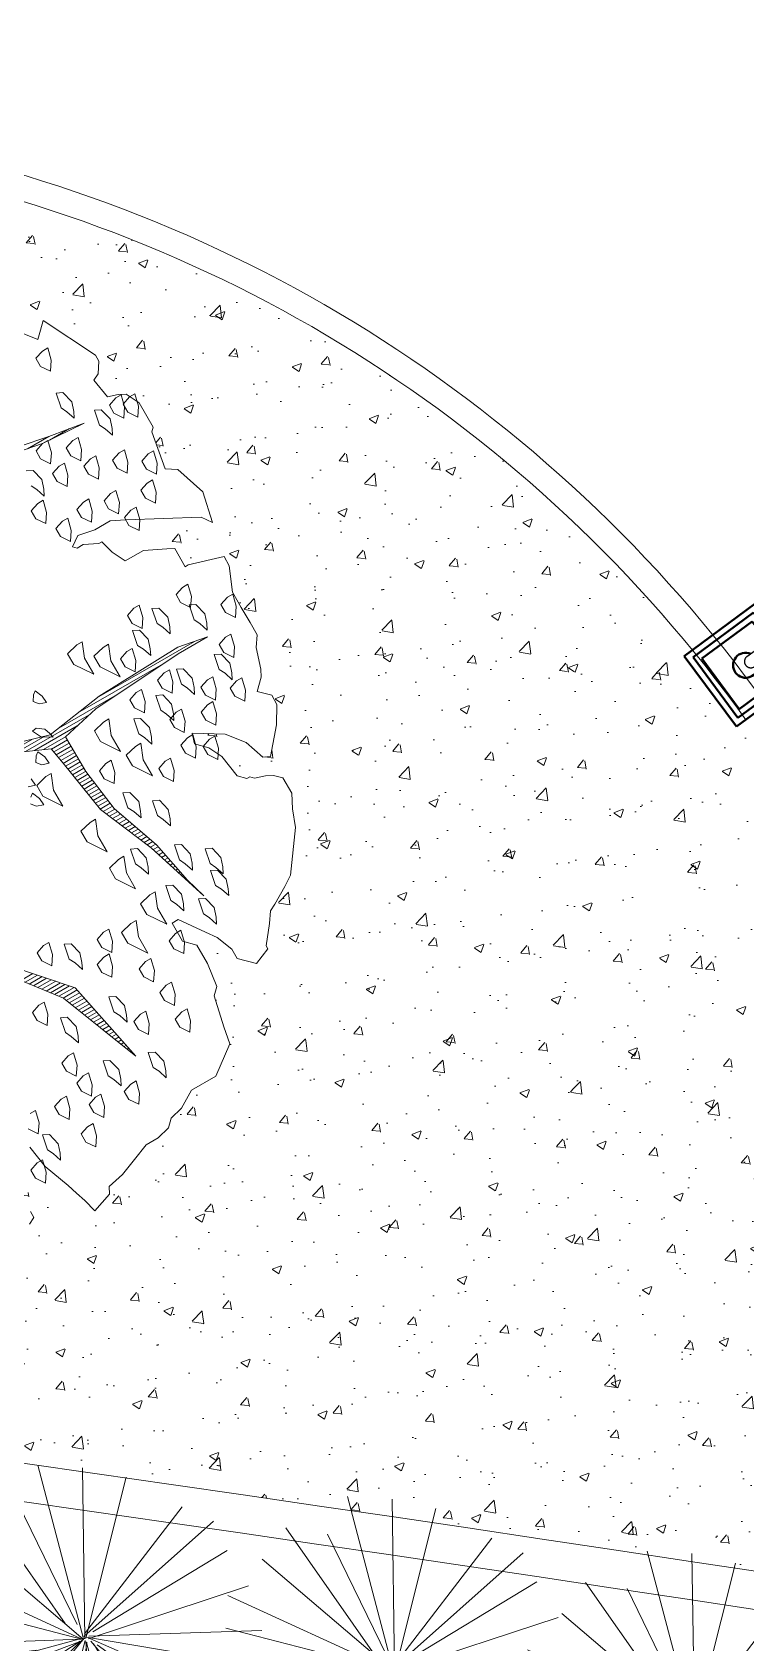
# Model space of a CAD drawing. Header units: metres. Extents: x 12093 to 20303, y 514 to 1412.
# Drawn here: x 19685.96 to 19688.78, y 706.45 to 712.81 of the extents above; entities that cross this region are included whole.
import ezdxf

# ---------------------------------------------------------------- set-up
doc = ezdxf.new("R2010")
doc.units = ezdxf.units.M
doc.linetypes.add('DASHED2', pattern=[9.525, 6.35, -3.175])
doc.layers.get('0').update_dxf_attribs({"lineweight": 13})
for name, color, linetype, lineweight in [('AMBI-GRASS', 104, 'Continuous', 20), ('ARBOLES', 52, 'Continuous', 13), ('grass', 64, 'Continuous', 13), ('JARDINERA', 132, 'Continuous', 40), ('Layer2', 43, 'Continuous', 20), ('MANZANAS-ORIGINALES', 147, 'Continuous', 9), ('SARDINEL', 52, 'Continuous', 20), ('TEX', 81, 'Continuous', 13)]:
    doc.layers.add(name, color=color, linetype=linetype, lineweight=lineweight)
doc.layers.add('Proyecciones', color=52, linetype='DASHED2')
pattern_1 = [(50, (19136.99335, 73.14804), (0.36436934, -0.03187817), [0.0381, -0.4191]), (355, (19136.99335, 73.14804), (-0.07048565, 0.38211329), [0.03048, -0.33528]), (100.451, (19137.0237, 73.1454), (0.293885, 0.35023338), [0.03238, -0.35618]), (46.1842, (19136.99335, 73.24964), (0.54215808, -0.08408466), [0.05715, -0.62865]), (96.6356, (19137.03853, 73.24264), (0.47480847, 0.4948511), [0.04857, -0.53427]), (351.184, (19136.99335, 73.24964), (0.4748092, 0.49485024), [0.04572, -0.50292]), (21, (19137.04415, 73.22424), (0.30322976, -0.20453104), [0.0381, -0.4191]), (326, (19137.04415, 73.22424), (0.12360406, 0.36837593), [0.03048, -0.33528]), (71.4514, (19137.06942, 73.2072), (0.42683298, 0.16384572), [0.03238, -0.35618]), (37.5, (19136.99335, 73.14804), (0.006177207, 0.169110078), [0, -0.331216, 0, -0.34036, 0, -0.33655]), (7.5, (19136.99335, 73.14804), (0.133639325, 0.20036115), [0, -0.194056, 0, -0.323596, 0, -0.12827]), (327.5, (19136.88007, 73.14804), (0.27118119, -0.011457488), [0, -0.127, 0, -0.39624, 0, -0.52578]), (317.5, (19136.82927, 73.14804), (0.29625836, 0.05085298), [0, -0.1651, 0, -0.263144, 0, -0.37338])]

# ---------------------------------------------------------------- blocks, each defined once
blk = doc.blocks.new('ghgfghgh')
at = {"layer": 'ARBOLES', "lineweight": 20}
for p, q in [((20002.4707, 664.8002), (20002.3672, 664.7493)), ((20002.3833, 664.7674), (20002.4707, 664.8002)), ((20002.3848, 664.7579), (20002.4344, 664.7866)), ((20002.3672, 664.7493), (20002.2559, 664.7116)), ((20002.3091, 664.7424), (20002.3833, 664.7674)), ((20002.3299, 664.7367), (20002.3831, 664.7674)), ((20002.5027, 664.1171), (20002.7456, 664.2574)), ((20002.7037, 664.2432), (20002.7778, 664.2683)), ((20002.7778, 664.2683), (20002.7047, 664.2261)), ((20002.7047, 664.2261), (20002.4996, 664.0899)), ((20002.5081, 664.1214), (20002.7037, 664.2432)), ((20002.4551, 664.0792), (20002.6732, 664.2051)), ((20002.3866, 664.0247), (20002.5081, 664.1214)), ((20002.4075, 664.0413), (20002.5526, 664.1251)), ((20002.3251, 663.9833), (20002.4832, 664.0746)), ((20002.4996, 664.0899), (20002.4247, 664.0201)), ((20002.1764, 663.9742), (20002.3866, 664.0247)), ((20002.2803, 663.9783), (20002.3421, 664.014)), ((20002.3027, 663.9808), (20002.373, 664.0214)), ((20002.3474, 663.9858), (20002.4538, 664.0472)), ((20002.3698, 663.9883), (20002.4247, 664.02)), ((20002.3896, 663.9893), (20002.4293, 664.0122)), ((20002.4247, 664.0201), (20002.4746, 663.9336)), ((20002.3886, 663.9904), (20002.2554, 663.9755)), ((20002.4183, 663.9543), (20002.3886, 663.9904)), ((20002.3954, 663.9822), (20002.4338, 664.0044)), ((20002.4012, 663.9751), (20002.4383, 663.9965)), ((20002.407, 663.9681), (20002.4428, 663.9887)), ((20002.4128, 663.961), (20002.4473, 663.9809)), ((20002.4187, 663.9539), (20002.4518, 663.9731)), ((20002.5112, 663.8395), (20002.4183, 663.9543)), ((20002.4244, 663.9468), (20002.4563, 663.9653)), ((20002.4302, 663.9397), (20002.4609, 663.9575)), ((20002.4359, 663.9326), (20002.4654, 663.9496)), ((20002.4416, 663.9255), (20002.4699, 663.9418)), ((20002.4474, 663.9184), (20002.4744, 663.934)), ((20002.4746, 663.9336), (20002.5455, 663.8416)), ((20002.4531, 663.9113), (20002.4799, 663.9267)), ((20002.4589, 663.9042), (20002.4855, 663.9195)), ((20002.4646, 663.8971), (20002.491, 663.9123)), ((20002.4704, 663.89), (20002.4966, 663.9051)), ((20002.4761, 663.8829), (20002.5021, 663.8979)), ((20002.4819, 663.8758), (20002.5077, 663.8907)), ((20002.4876, 663.8687), (20002.5132, 663.8834)), ((20002.4934, 663.8616), (20002.5188, 663.8762)), ((20002.4991, 663.8545), (20002.5244, 663.869)), ((20002.5049, 663.8473), (20002.5299, 663.8618)), ((20002.5106, 663.8402), (20002.5355, 663.8546)), ((20002.6373, 663.7439), (20002.5112, 663.8395)), ((20002.5182, 663.8342), (20002.541, 663.8474)), ((20002.526, 663.8283), (20002.5469, 663.8403)), ((20002.5338, 663.8224), (20002.5542, 663.8341)), ((20002.5416, 663.8164), (20002.5615, 663.8279)), ((20002.5455, 663.8416), (20002.6506, 663.7516)), ((20002.5495, 663.8105), (20002.5687, 663.8217)), ((20002.5573, 663.8046), (20002.576, 663.8154)), ((20002.5651, 663.7987), (20002.5833, 663.8092)), ((20002.5729, 663.7928), (20002.5906, 663.803)), ((20002.5807, 663.7869), (20002.5978, 663.7968)), ((20002.5885, 663.7809), (20002.6051, 663.7905)), ((20002.5963, 663.775), (20002.6124, 663.7843)), ((20002.6041, 663.7691), (20002.6197, 663.7781)), ((20002.6119, 663.7632), (20002.6269, 663.7719)), ((20002.6197, 663.7573), (20002.6342, 663.7656)), ((20002.6275, 663.7513), (20002.6415, 663.7594)), ((20002.6353, 663.7454), (20002.6488, 663.7532)), ((20002.7683, 663.6245), (20002.6373, 663.7439)), ((20002.6425, 663.7392), (20002.6551, 663.7465)), ((20002.6495, 663.7328), (20002.6612, 663.7395)), ((20002.6506, 663.7516), (20002.7282, 663.6634)), ((20002.6565, 663.7264), (20002.6673, 663.7326)), ((20002.6635, 663.72), (20002.6734, 663.7257)), ((20002.6705, 663.7136), (20002.6795, 663.7188)), ((20002.6775, 663.7073), (20002.6855, 663.7119)), ((20002.6845, 663.7009), (20002.6916, 663.705)), ((20002.6915, 663.6945), (20002.6977, 663.698)), ((20002.6985, 663.6881), (20002.7038, 663.6911)), ((20002.7055, 663.6817), (20002.7098, 663.6842)), ((20002.7126, 663.6753), (20002.7159, 663.6773)), ((20002.7266, 663.6626), (20002.7281, 663.6635)), ((20002.7282, 663.6634), (20002.7683, 663.6245)), ((20002.7336, 663.6562), (20002.7348, 663.6569)), ((20002.2834, 663.4509), (20002.4484, 663.3955)), ((20002.419, 663.3696), (20002.2673, 663.4328)), ((20002.3134, 663.4136), (20002.3432, 663.4308)), ((20002.3239, 663.4092), (20002.3546, 663.427)), ((20002.3343, 663.4049), (20002.366, 663.4232)), ((20002.3448, 663.4005), (20002.3775, 663.4193)), ((20002.3553, 663.3961), (20002.3889, 663.4155)), ((20002.3658, 663.3918), (20002.4003, 663.4117)), ((20002.3763, 663.3874), (20002.4117, 663.4078)), ((20002.3868, 663.383), (20002.4231, 663.404)), ((20002.3973, 663.3787), (20002.4345, 663.4001)), ((20002.4078, 663.3743), (20002.4459, 663.3963)), ((20002.4183, 663.3699), (20002.4532, 663.3901)), ((20002.5997, 663.2257), (20002.419, 663.3696)), ((20002.4261, 663.364), (20002.4594, 663.3832)), ((20002.4337, 663.358), (20002.4655, 663.3763)), ((20002.4413, 663.3519), (20002.4716, 663.3694)), ((20002.4484, 663.3955), (20002.5997, 663.2257)), ((20002.4488, 663.3459), (20002.4777, 663.3626)), ((20002.4564, 663.3398), (20002.4839, 663.3557)), ((20002.464, 663.3338), (20002.49, 663.3488)), ((20002.4716, 663.3277), (20002.4961, 663.3419)), ((20002.4792, 663.3217), (20002.5023, 663.335)), ((20002.4868, 663.3156), (20002.5084, 663.3281)), ((20002.4944, 663.3096), (20002.5145, 663.3212)), ((20002.5019, 663.3036), (20002.5207, 663.3144)), ((20002.5095, 663.2975), (20002.5268, 663.3075)), ((20002.5171, 663.2915), (20002.5329, 663.3006)), ((20002.5247, 663.2854), (20002.5391, 663.2937)), ((20002.5323, 663.2794), (20002.5452, 663.2868)), ((20002.5399, 663.2733), (20002.5513, 663.2799)), ((20002.5475, 663.2673), (20002.5575, 663.2731)), ((20002.555, 663.2612), (20002.5636, 663.2662)), ((20002.5626, 663.2552), (20002.5697, 663.2593)), ((20002.5702, 663.2491), (20002.5759, 663.2524)), ((20002.5778, 663.2431), (20002.582, 663.2455)), ((20002.5854, 663.2371), (20002.5881, 663.2386)), ((20002.593, 663.231), (20002.5943, 663.2317))]:
    blk.add_line(p, q, dxfattribs=at)
at = {"layer": 'grass'}
for p, q in [((20002.3621, 665.032), (20002.3685, 665.0559)), ((20002.3685, 665.0559), (20002.4989, 664.9698)), ((20002.2635, 665.0456), (20002.3557, 665.0081)), ((20002.3557, 665.0081), (20002.3621, 665.032)), ((20002.3671, 664.9797), (20002.351, 664.9616)), ((20002.3804, 664.9874), (20002.3671, 664.9797)), ((20002.3891, 664.957), (20002.3804, 664.9874)), ((20002.351, 664.9616), (20002.3625, 664.9416)), ((20002.3625, 664.9416), (20002.3873, 664.9294)), ((20002.3873, 664.9294), (20002.3891, 664.957)), ((20002.4989, 664.9698), (20002.5076, 664.9546)), ((20002.5076, 664.9546), (20002.5056, 664.9232)), ((20002.5056, 664.9232), (20002.4949, 664.9069)), ((20002.4949, 664.9069), (20002.5286, 664.8659)), ((20002.4009, 664.8751), (20002.418, 664.8762)), ((20002.4134, 664.8381), (20002.4009, 664.8751)), ((20002.418, 664.8762), (20002.44, 664.8534)), ((20002.44, 664.8534), (20002.4449, 664.8296)), ((20002.5286, 664.8659), (20002.5557, 664.8714)), ((20002.5495, 664.8634), (20002.5334, 664.8453)), ((20002.5628, 664.8711), (20002.5495, 664.8634)), ((20002.5557, 664.8714), (20002.5752, 664.8726)), ((20002.5715, 664.8407), (20002.5628, 664.8711)), ((20002.5838, 664.8655), (20002.5677, 664.8473)), ((20002.5752, 664.8726), (20002.6078, 664.8511)), ((20002.5971, 664.8732), (20002.5838, 664.8655)), ((20002.6058, 664.8427), (20002.5971, 664.8732)), ((20002.4278, 664.8286), (20002.4134, 664.8381)), ((20002.4459, 664.8125), (20002.4278, 664.8286)), ((20002.4449, 664.8296), (20002.4459, 664.8125)), ((20002.4963, 664.8327), (20002.5134, 664.8337)), ((20002.5089, 664.7956), (20002.4963, 664.8327)), ((20002.5134, 664.8337), (20002.5354, 664.811)), ((20002.5334, 664.8453), (20002.5449, 664.8253)), ((20002.5449, 664.8253), (20002.5697, 664.813)), ((20002.5677, 664.8473), (20002.5792, 664.8274)), ((20002.5697, 664.813), (20002.5715, 664.8407)), ((20002.5792, 664.8274), (20002.604, 664.8151)), ((20002.604, 664.8151), (20002.6058, 664.8427)), ((20002.6078, 664.8511), (20002.6427, 664.7905)), ((20002.5232, 664.7862), (20002.5089, 664.7956)), ((20002.5413, 664.7701), (20002.5232, 664.7862)), ((20002.5354, 664.811), (20002.5403, 664.7872)), ((20002.5403, 664.7872), (20002.5413, 664.7701)), ((20002.6427, 664.7905), (20002.6395, 664.7786)), ((20002.6395, 664.7786), (20002.6724, 664.6867)), ((20002.3672, 664.7493), (20002.3511, 664.7311)), ((20002.3511, 664.7311), (20002.3626, 664.7112)), ((20002.3805, 664.757), (20002.3672, 664.7493)), ((20002.3892, 664.7265), (20002.3805, 664.757)), ((20002.4424, 664.7572), (20002.4263, 664.7391)), ((20002.4263, 664.7391), (20002.4378, 664.7191)), ((20002.4557, 664.7649), (20002.4424, 664.7572)), ((20002.4644, 664.7345), (20002.4557, 664.7649)), ((20002.4626, 664.7069), (20002.4644, 664.7345)), ((20002.571, 664.734), (20002.5577, 664.7263)), ((20002.5797, 664.7036), (20002.571, 664.734)), ((20002.6434, 664.7315), (20002.6301, 664.7238)), ((20002.6521, 664.701), (20002.6434, 664.7315)), ((20002.3626, 664.7112), (20002.3874, 664.6989)), ((20002.3874, 664.6989), (20002.3892, 664.7265)), ((20002.4084, 664.6933), (20002.3923, 664.6751)), ((20002.4217, 664.701), (20002.4084, 664.6933)), ((20002.4304, 664.6705), (20002.4217, 664.701)), ((20002.4378, 664.7191), (20002.4626, 664.7069)), ((20002.4864, 664.7117), (20002.4703, 664.6936)), ((20002.4703, 664.6936), (20002.4818, 664.6736)), ((20002.4997, 664.7194), (20002.4864, 664.7117)), ((20002.5084, 664.689), (20002.4997, 664.7194)), ((20002.5577, 664.7263), (20002.5416, 664.7082)), ((20002.5416, 664.7082), (20002.5531, 664.6882)), ((20002.578, 664.6759), (20002.5797, 664.7036)), ((20002.6301, 664.7238), (20002.614, 664.7056)), ((20002.614, 664.7056), (20002.6255, 664.6857)), ((20002.6503, 664.6734), (20002.6521, 664.701)), ((20002.3265, 664.6815), (20002.3437, 664.6825)), ((20002.3437, 664.6825), (20002.3657, 664.6598)), ((20002.3657, 664.6598), (20002.3705, 664.636)), ((20002.3923, 664.6751), (20002.4038, 664.6552)), ((20002.4038, 664.6552), (20002.4286, 664.6429)), ((20002.4286, 664.6429), (20002.4304, 664.6705)), ((20002.4818, 664.6736), (20002.5066, 664.6613)), ((20002.5066, 664.6613), (20002.5084, 664.689)), ((20002.5531, 664.6882), (20002.578, 664.6759)), ((20002.6276, 664.6514), (20002.6115, 664.6332)), ((20002.6255, 664.6857), (20002.6503, 664.6734)), ((20002.6409, 664.6591), (20002.6276, 664.6514)), ((20002.6496, 664.6286), (20002.6409, 664.6591)), ((20002.6724, 664.6867), (20002.7039, 664.6846)), ((20002.7039, 664.6846), (20002.7659, 664.6296)), ((20002.7039, 664.6846), (20002.7039, 664.6846)), ((20002.3534, 664.6349), (20002.3391, 664.6444)), ((20002.3716, 664.6188), (20002.3534, 664.6349)), ((20002.3705, 664.636), (20002.3716, 664.6188)), ((20002.4821, 664.6117), (20002.4688, 664.604)), ((20002.4908, 664.5813), (20002.4821, 664.6117)), ((20002.5363, 664.6253), (20002.5202, 664.6071)), ((20002.5496, 664.633), (20002.5363, 664.6253)), ((20002.5583, 664.6025), (20002.5496, 664.633)), ((20002.6115, 664.6332), (20002.623, 664.6133)), ((20002.623, 664.6133), (20002.6478, 664.601)), ((20002.6478, 664.601), (20002.6496, 664.6286)), ((20002.7659, 664.6296), (20002.7901, 664.5528)), ((20002.3555, 664.6007), (20002.3393, 664.5825)), ((20002.3393, 664.5825), (20002.3509, 664.5626)), ((20002.3687, 664.6083), (20002.3555, 664.6007)), ((20002.3775, 664.5779), (20002.3687, 664.6083)), ((20002.3757, 664.5503), (20002.3775, 664.5779)), ((20002.4688, 664.604), (20002.4527, 664.5859)), ((20002.4527, 664.5859), (20002.4642, 664.5659)), ((20002.489, 664.5536), (20002.4908, 664.5813)), ((20002.5202, 664.6071), (20002.5317, 664.5872)), ((20002.5317, 664.5872), (20002.5565, 664.5749)), ((20002.5565, 664.5749), (20002.5583, 664.6025)), ((20002.5869, 664.5836), (20002.5708, 664.5654)), ((20002.6002, 664.5913), (20002.5869, 664.5836)), ((20002.6089, 664.5608), (20002.6002, 664.5913)), ((20002.3509, 664.5626), (20002.3757, 664.5503)), ((20002.4166, 664.5562), (20002.4005, 664.538)), ((20002.4005, 664.538), (20002.412, 664.5181)), ((20002.4299, 664.5639), (20002.4166, 664.5562)), ((20002.4386, 664.5334), (20002.4299, 664.5639)), ((20002.4368, 664.5058), (20002.4386, 664.5334)), ((20002.4976, 664.5353), (20002.4554, 664.521)), ((20002.4642, 664.5659), (20002.489, 664.5536)), ((20002.5354, 664.5571), (20002.4976, 664.5353)), ((20002.5744, 664.5595), (20002.5354, 664.5571)), ((20002.5708, 664.5654), (20002.5823, 664.5455)), ((20002.7618, 664.5668), (20002.5744, 664.5595)), ((20002.5744, 664.5595), (20002.5744, 664.5595)), ((20002.5823, 664.5455), (20002.6072, 664.5332)), ((20002.6072, 664.5332), (20002.6089, 664.5608)), ((20002.7901, 664.5528), (20002.7618, 664.5668)), ((20002.412, 664.5181), (20002.4368, 664.5058)), ((20002.4554, 664.521), (20002.4414, 664.4928)), ((20002.4414, 664.4928), (20002.4534, 664.4896)), ((20002.4534, 664.4896), (20002.4685, 664.4983)), ((20002.4685, 664.4983), (20002.5075, 664.5006)), ((20002.5075, 664.5006), (20002.5151, 664.505)), ((20002.5151, 664.505), (20002.5401, 664.4791)), ((20002.5401, 664.4791), (20002.5727, 664.4576)), ((20002.5727, 664.4576), (20002.6181, 664.4838)), ((20002.6181, 664.4838), (20002.6766, 664.4873)), ((20002.6766, 664.4873), (20002.6961, 664.4885)), ((20002.6961, 664.4885), (20002.7223, 664.4431)), ((20002.7298, 664.4475), (20002.8186, 664.4684)), ((20002.8186, 664.4684), (20002.8317, 664.4457)), ((20002.7223, 664.4431), (20002.7298, 664.4475)), ((20002.8317, 664.4457), (20002.8396, 664.3797)), ((20002.7154, 664.3918), (20002.6993, 664.3736)), ((20002.6993, 664.3736), (20002.7108, 664.3537)), ((20002.7287, 664.3995), (20002.7154, 664.3918)), ((20002.7374, 664.3691), (20002.7287, 664.3995)), ((20002.8402, 664.3752), (20002.8269, 664.3675)), ((20002.8396, 664.3797), (20002.8614, 664.3419)), ((20002.8489, 664.3448), (20002.8402, 664.3752)), ((20002.5947, 664.3399), (20002.5786, 664.3217)), ((20002.608, 664.3475), (20002.5947, 664.3399)), ((20002.6167, 664.3171), (20002.608, 664.3475)), ((20002.6394, 664.3391), (20002.6566, 664.3401)), ((20002.652, 664.302), (20002.6394, 664.3391)), ((20002.6566, 664.3401), (20002.6786, 664.3174)), ((20002.7108, 664.3537), (20002.7356, 664.3414)), ((20002.7318, 664.3481), (20002.7489, 664.3491)), ((20002.7443, 664.311), (20002.7318, 664.3481)), ((20002.7356, 664.3414), (20002.7374, 664.3691)), ((20002.7489, 664.3491), (20002.7709, 664.3263)), ((20002.8269, 664.3675), (20002.8108, 664.3494)), ((20002.8108, 664.3494), (20002.8223, 664.3294)), ((20002.8471, 664.3172), (20002.8489, 664.3448)), ((20002.8614, 664.3419), (20002.8833, 664.304)), ((20002.5786, 664.3217), (20002.5901, 664.3017)), ((20002.5901, 664.3017), (20002.6149, 664.2895)), ((20002.6149, 664.2895), (20002.6167, 664.3171)), ((20002.6663, 664.2926), (20002.652, 664.302)), ((20002.6845, 664.2764), (20002.6663, 664.2926)), ((20002.6786, 664.3174), (20002.6835, 664.2936)), ((20002.6835, 664.2936), (20002.6845, 664.2764)), ((20002.7587, 664.3015), (20002.7443, 664.311)), ((20002.7768, 664.2854), (20002.7587, 664.3015)), ((20002.7709, 664.3263), (20002.7758, 664.3026)), ((20002.7758, 664.3026), (20002.7768, 664.2854)), ((20002.8223, 664.3294), (20002.8471, 664.3172)), ((20002.8833, 664.304), (20002.9007, 664.2738)), ((20002.4655, 664.2564), (20002.4523, 664.2487)), ((20002.4714, 664.2155), (20002.4655, 664.2564)), ((20002.5911, 664.2846), (20002.6083, 664.2856)), ((20002.6037, 664.2475), (20002.5911, 664.2846)), ((20002.6083, 664.2856), (20002.6303, 664.2629)), ((20002.6303, 664.2629), (20002.6351, 664.2391)), ((20002.8226, 664.2675), (20002.8065, 664.2494)), ((20002.8359, 664.2752), (20002.8226, 664.2675)), ((20002.8446, 664.2448), (20002.8359, 664.2752)), ((20002.9007, 664.2738), (20002.8987, 664.2424)), ((20002.4523, 664.2487), (20002.4295, 664.2267)), ((20002.4295, 664.2267), (20002.4448, 664.2001)), ((20002.4945, 664.1756), (20002.4714, 664.2155)), ((20002.518, 664.2424), (20002.4952, 664.2204)), ((20002.4952, 664.2204), (20002.5106, 664.1938)), ((20002.5313, 664.2501), (20002.518, 664.2424)), ((20002.5372, 664.2091), (20002.5313, 664.2501)), ((20002.5771, 664.2322), (20002.561, 664.214)), ((20002.561, 664.214), (20002.5725, 664.194)), ((20002.5904, 664.2398), (20002.5771, 664.2322)), ((20002.5991, 664.2094), (20002.5904, 664.2398)), ((20002.618, 664.2381), (20002.6037, 664.2475)), ((20002.6362, 664.2219), (20002.618, 664.2381)), ((20002.6351, 664.2391), (20002.6362, 664.2219)), ((20002.7942, 664.2246), (20002.8114, 664.2256)), ((20002.8068, 664.1875), (20002.7942, 664.2246)), ((20002.8065, 664.2494), (20002.818, 664.2294)), ((20002.8114, 664.2256), (20002.8334, 664.2028)), ((20002.818, 664.2294), (20002.8428, 664.2172)), ((20002.8428, 664.2172), (20002.8446, 664.2448)), ((20002.8987, 664.2424), (20002.9098, 664.1882)), ((20002.4448, 664.2001), (20002.4945, 664.1756)), ((20002.5106, 664.1938), (20002.5602, 664.1692)), ((20002.5602, 664.1692), (20002.5372, 664.2091)), ((20002.5725, 664.194), (20002.5973, 664.1818)), ((20002.5973, 664.1818), (20002.5991, 664.2094)), ((20002.6697, 664.1792), (20002.6536, 664.1611)), ((20002.683, 664.1869), (20002.6697, 664.1792)), ((20002.6917, 664.1565), (20002.683, 664.1869)), ((20002.7001, 664.188), (20002.7173, 664.189)), ((20002.7127, 664.1509), (20002.7001, 664.188)), ((20002.7173, 664.189), (20002.7393, 664.1662)), ((20002.8211, 664.178), (20002.8068, 664.1875)), ((20002.8393, 664.1619), (20002.8211, 664.178)), ((20002.8334, 664.2028), (20002.8382, 664.179)), ((20002.8382, 664.179), (20002.8393, 664.1619)), ((20002.9098, 664.1882), (20002.9109, 664.1687)), ((20002.3489, 664.1343), (20002.3449, 664.1245)), ((20002.3665, 664.1213), (20002.3489, 664.1343)), ((20002.6004, 664.1304), (20002.5843, 664.1122)), ((20002.6137, 664.138), (20002.6004, 664.1304)), ((20002.6224, 664.1076), (20002.6137, 664.138)), ((20002.6536, 664.1611), (20002.6651, 664.1411)), ((20002.6651, 664.1411), (20002.6899, 664.1289)), ((20002.6899, 664.1289), (20002.6917, 664.1565)), ((20002.727, 664.1414), (20002.7127, 664.1509)), ((20002.7452, 664.1253), (20002.727, 664.1414)), ((20002.7393, 664.1662), (20002.7441, 664.1424)), ((20002.7441, 664.1424), (20002.7452, 664.1253)), ((20002.7774, 664.1616), (20002.7613, 664.1435)), ((20002.7613, 664.1435), (20002.7728, 664.1235)), ((20002.7907, 664.1693), (20002.7774, 664.1616)), ((20002.7994, 664.1389), (20002.7907, 664.1693)), ((20002.7976, 664.1112), (20002.7994, 664.1389)), ((20002.8498, 664.1591), (20002.8336, 664.1409)), ((20002.8336, 664.1409), (20002.8452, 664.121)), ((20002.8631, 664.1668), (20002.8498, 664.1591)), ((20002.8718, 664.1363), (20002.8631, 664.1668)), ((20002.87, 664.1087), (20002.8718, 664.1363)), ((20002.9109, 664.1687), (20002.9014, 664.1329)), ((20002.9014, 664.1329), (20002.9372, 664.1233)), ((20002.3449, 664.1245), (20002.3438, 664.1077)), ((20002.3438, 664.1077), (20002.3585, 664.1017)), ((20002.3585, 664.1017), (20002.3772, 664.1055)), ((20002.3772, 664.1055), (20002.3665, 664.1213)), ((20002.5843, 664.1122), (20002.5958, 664.0923)), ((20002.5958, 664.0923), (20002.6206, 664.08)), ((20002.6206, 664.08), (20002.6224, 664.1076)), ((20002.649, 664.123), (20002.6661, 664.124)), ((20002.6615, 664.0859), (20002.649, 664.123)), ((20002.6661, 664.124), (20002.6881, 664.1012)), ((20002.6881, 664.1012), (20002.693, 664.0775)), ((20002.7776, 664.0997), (20002.7615, 664.0816)), ((20002.7728, 664.1235), (20002.7976, 664.1112)), ((20002.7909, 664.1074), (20002.7776, 664.0997)), ((20002.7997, 664.077), (20002.7909, 664.1074)), ((20002.8452, 664.121), (20002.87, 664.1087)), ((20002.9372, 664.1233), (20002.9503, 664.1006)), ((20002.9503, 664.1006), (20002.9494, 664.0497)), ((20002.5188, 664.0567), (20002.4961, 664.0347)), ((20002.5321, 664.0644), (20002.5188, 664.0567)), ((20002.538, 664.0234), (20002.5321, 664.0644)), ((20002.594, 664.0646), (20002.6111, 664.0657)), ((20002.6066, 664.0275), (20002.594, 664.0646)), ((20002.6111, 664.0657), (20002.6332, 664.0429)), ((20002.6759, 664.0764), (20002.6615, 664.0859)), ((20002.694, 664.0603), (20002.6759, 664.0764)), ((20002.6996, 664.0813), (20002.6835, 664.0631)), ((20002.6835, 664.0631), (20002.6951, 664.0432)), ((20002.693, 664.0775), (20002.694, 664.0603)), ((20002.7129, 664.089), (20002.6996, 664.0813)), ((20002.7216, 664.0585), (20002.7129, 664.089)), ((20002.7199, 664.0309), (20002.7216, 664.0585)), ((20002.7615, 664.0816), (20002.7731, 664.0616)), ((20002.7731, 664.0616), (20002.7979, 664.0493)), ((20002.7979, 664.0493), (20002.7997, 664.077)), ((20002.3423, 664.034), (20002.3512, 664.0418)), ((20002.3648, 664.0191), (20002.3423, 664.034)), ((20002.3512, 664.0418), (20002.3728, 664.0387)), ((20002.3766, 664.02), (20002.3648, 664.0191)), ((20002.3728, 664.0387), (20002.3855, 664.0278)), ((20002.3933, 664.0189), (20002.3766, 664.02)), ((20002.3855, 664.0278), (20002.3933, 664.0189)), ((20002.4961, 664.0347), (20002.5114, 664.0081)), ((20002.561, 663.9835), (20002.538, 664.0234)), ((20002.6209, 664.0181), (20002.6066, 664.0275)), ((20002.639, 664.002), (20002.6209, 664.0181)), ((20002.6332, 664.0429), (20002.638, 664.0191)), ((20002.638, 664.0191), (20002.639, 664.002)), ((20002.6951, 664.0432), (20002.7199, 664.0309)), ((20002.7275, 664.0176), (20002.7114, 663.9994)), ((20002.7408, 664.0253), (20002.7275, 664.0176)), ((20002.7393, 664.0293), (20002.7448, 664.0022)), ((20002.8217, 664.0264), (20002.7393, 664.0293)), ((20002.7495, 663.9949), (20002.7408, 664.0253)), ((20002.7828, 664.014), (20002.7667, 663.9959)), ((20002.7961, 664.0217), (20002.7828, 664.014)), ((20002.8048, 663.9913), (20002.7961, 664.0217)), ((20002.8737, 664.006), (20002.8217, 664.0264)), ((20002.9494, 664.0497), (20002.9346, 663.9706)), ((20002.3516, 663.973), (20002.3505, 663.9563)), ((20002.3556, 663.9828), (20002.3516, 663.973)), ((20002.3732, 663.9699), (20002.3556, 663.9828)), ((20002.3839, 663.9541), (20002.3732, 663.9699)), ((20002.5114, 664.0081), (20002.561, 663.9835)), ((20002.5981, 663.9961), (20002.5754, 663.9741)), ((20002.5754, 663.9741), (20002.5907, 663.9475)), ((20002.6114, 664.0038), (20002.5981, 663.9961)), ((20002.6173, 663.9628), (20002.6114, 664.0038)), ((20002.7114, 663.9994), (20002.723, 663.9795)), ((20002.723, 663.9795), (20002.7478, 663.9672)), ((20002.7448, 664.0022), (20002.7806, 663.9926)), ((20002.7478, 663.9672), (20002.7495, 663.9949)), ((20002.7667, 663.9959), (20002.7782, 663.9759)), ((20002.7782, 663.9759), (20002.803, 663.9637)), ((20002.7806, 663.9926), (20002.8132, 663.9711)), ((20002.803, 663.9637), (20002.8048, 663.9913)), ((20002.8132, 663.9711), (20002.8514, 663.9225)), ((20002.9151, 663.9694), (20002.8737, 664.006)), ((20002.9346, 663.9706), (20002.9151, 663.9694)), ((20002.3505, 663.9563), (20002.3652, 663.9503)), ((20002.3652, 663.9503), (20002.3839, 663.9541)), ((20002.525, 663.9539), (20002.5089, 663.9357)), ((20002.5089, 663.9357), (20002.5204, 663.9157)), ((20002.5383, 663.9615), (20002.525, 663.9539)), ((20002.547, 663.9311), (20002.5383, 663.9615)), ((20002.5452, 663.9035), (20002.547, 663.9311)), ((20002.5907, 663.9475), (20002.6404, 663.9229)), ((20002.6404, 663.9229), (20002.6173, 663.9628)), ((20002.6726, 663.9593), (20002.6565, 663.9411)), ((20002.6565, 663.9411), (20002.668, 663.9212)), ((20002.6859, 663.967), (20002.6726, 663.9593)), ((20002.6946, 663.9365), (20002.6859, 663.967)), ((20002.6928, 663.9089), (20002.6946, 663.9365)), ((20002.3314, 663.8955), (20002.3501, 663.8993)), ((20002.3501, 663.8993), (20002.3394, 663.9151)), ((20002.3756, 663.9208), (20002.3529, 663.8988)), ((20002.3529, 663.8988), (20002.3682, 663.8722)), ((20002.3889, 663.9285), (20002.3756, 663.9208)), ((20002.3948, 663.8876), (20002.3889, 663.9285)), ((20002.5204, 663.9157), (20002.5452, 663.9035)), ((20002.668, 663.9212), (20002.6928, 663.9089)), ((20002.8514, 663.9225), (20002.8752, 663.9161)), ((20002.8752, 663.9161), (20002.8828, 663.9205)), ((20002.8828, 663.9205), (20002.8947, 663.9173)), ((20002.8947, 663.9173), (20002.9218, 663.9228)), ((20002.9218, 663.9228), (20002.9413, 663.924)), ((20002.9413, 663.924), (20002.9652, 663.9176)), ((20002.9652, 663.9176), (20002.987, 663.8798)), ((20002.337, 663.8531), (20002.3517, 663.8471)), ((20002.3421, 663.8796), (20002.3381, 663.8698)), ((20002.3597, 663.8667), (20002.3421, 663.8796)), ((20002.3517, 663.8471), (20002.3704, 663.8509)), ((20002.3704, 663.8509), (20002.3597, 663.8667)), ((20002.3682, 663.8722), (20002.4179, 663.8477)), ((20002.4179, 663.8477), (20002.3948, 663.8876)), ((20002.5672, 663.8807), (20002.5844, 663.8817)), ((20002.5798, 663.8436), (20002.5672, 663.8807)), ((20002.5844, 663.8817), (20002.6064, 663.859)), ((20002.6064, 663.859), (20002.6112, 663.8352)), ((20002.6406, 663.861), (20002.6578, 663.8621)), ((20002.6532, 663.824), (20002.6406, 663.861)), ((20002.6578, 663.8621), (20002.6798, 663.8393)), ((20002.987, 663.8798), (20002.9893, 663.8408)), ((20002.4989, 663.8147), (20002.4856, 663.807)), ((20002.5048, 663.7738), (20002.4989, 663.8147)), ((20002.5941, 663.8342), (20002.5798, 663.8436)), ((20002.6123, 663.8181), (20002.5941, 663.8342)), ((20002.6112, 663.8352), (20002.6123, 663.8181)), ((20002.6675, 663.8145), (20002.6532, 663.824)), ((20002.6857, 663.7984), (20002.6675, 663.8145)), ((20002.6798, 663.8393), (20002.6846, 663.8155)), ((20002.6846, 663.8155), (20002.6857, 663.7984)), ((20002.9893, 663.8408), (20002.996, 663.7942)), ((20002.4856, 663.807), (20002.4629, 663.785)), ((20002.4629, 663.785), (20002.4782, 663.7584)), ((20002.5279, 663.7339), (20002.5048, 663.7738)), ((20002.996, 663.7942), (20002.9836, 663.6761)), ((20002.4782, 663.7584), (20002.5279, 663.7339)), ((20002.5859, 663.7408), (20002.6031, 663.7418)), ((20002.5985, 663.7037), (20002.5859, 663.7408)), ((20002.6031, 663.7418), (20002.6251, 663.7191)), ((20002.6954, 663.7508), (20002.7125, 663.7519)), ((20002.7079, 663.7137), (20002.6954, 663.7508)), ((20002.7125, 663.7519), (20002.7345, 663.7291)), ((20002.7716, 663.7416), (20002.7888, 663.7427)), ((20002.7842, 663.7046), (20002.7716, 663.7416)), ((20002.7888, 663.7427), (20002.8108, 663.7199)), ((20002.5565, 663.715), (20002.5338, 663.693)), ((20002.5338, 663.693), (20002.5491, 663.6664)), ((20002.5698, 663.7226), (20002.5565, 663.715)), ((20002.5757, 663.6817), (20002.5698, 663.7226)), ((20002.6128, 663.6943), (20002.5985, 663.7037)), ((20002.631, 663.6782), (20002.6128, 663.6943)), ((20002.6251, 663.7191), (20002.6299, 663.6953)), ((20002.6299, 663.6953), (20002.631, 663.6782)), ((20002.7223, 663.7043), (20002.7079, 663.7137)), ((20002.7404, 663.6882), (20002.7223, 663.7043)), ((20002.7345, 663.7291), (20002.7394, 663.7053)), ((20002.7394, 663.7053), (20002.7404, 663.6882)), ((20002.7985, 663.6951), (20002.7842, 663.7046)), ((20002.8167, 663.679), (20002.7985, 663.6951)), ((20002.8108, 663.7199), (20002.8156, 663.6961)), ((20002.8156, 663.6961), (20002.8167, 663.679)), ((20002.5491, 663.6664), (20002.5988, 663.6418)), ((20002.5988, 663.6418), (20002.5757, 663.6817)), ((20002.6739, 663.6498), (20002.6911, 663.6508)), ((20002.6865, 663.6127), (20002.6739, 663.6498)), ((20002.6911, 663.6508), (20002.7131, 663.6281)), ((20002.7196, 663.669), (20002.722, 663.6704)), ((20002.7406, 663.6498), (20002.7416, 663.6504)), ((20002.7852, 663.6874), (20002.8023, 663.6884)), ((20002.7977, 663.6503), (20002.7852, 663.6874)), ((20002.8121, 663.6409), (20002.7977, 663.6503)), ((20002.8023, 663.6884), (20002.8243, 663.6657)), ((20002.8243, 663.6657), (20002.8292, 663.6419)), ((20002.9836, 663.6761), (20002.9696, 663.6478)), ((20002.6341, 663.6267), (20002.6113, 663.6047)), ((20002.6474, 663.6344), (20002.6341, 663.6267)), ((20002.6533, 663.5935), (20002.6474, 663.6344)), ((20002.7008, 663.6032), (20002.6865, 663.6127)), ((20002.7131, 663.6281), (20002.718, 663.6043)), ((20002.7476, 663.6434), (20002.7483, 663.6439)), ((20002.7546, 663.637), (20002.7551, 663.6373)), ((20002.755, 663.6168), (20002.7722, 663.6178)), ((20002.7676, 663.5797), (20002.755, 663.6168)), ((20002.7616, 663.6307), (20002.7618, 663.6308)), ((20002.7722, 663.6178), (20002.7942, 663.5951)), ((20002.8302, 663.6248), (20002.8121, 663.6409)), ((20002.8292, 663.6419), (20002.8302, 663.6248)), ((20002.9696, 663.6478), (20002.9449, 663.6033)), ((20002.6113, 663.6047), (20002.6267, 663.5781)), ((20002.6267, 663.5781), (20002.6763, 663.5536)), ((20002.6763, 663.5536), (20002.6533, 663.5935)), ((20002.719, 663.5871), (20002.7008, 663.6032)), ((20002.718, 663.6043), (20002.719, 663.5871)), ((20002.7819, 663.5703), (20002.7676, 663.5797)), ((20002.8001, 663.5542), (20002.7819, 663.5703)), ((20002.7942, 663.5951), (20002.7991, 663.5713)), ((20002.7991, 663.5713), (20002.8001, 663.5542)), ((20002.9341, 663.587), (20002.9321, 663.5556)), ((20002.9449, 663.6033), (20002.9341, 663.587)), ((20002.5192, 663.5339), (20002.5031, 663.5157)), ((20002.5325, 663.5415), (20002.5192, 663.5339)), ((20002.5412, 663.5111), (20002.5325, 663.5415)), ((20002.5868, 663.5551), (20002.564, 663.5331)), ((20002.564, 663.5331), (20002.5794, 663.5065)), ((20002.6001, 663.5628), (20002.5868, 663.5551)), ((20002.606, 663.5219), (20002.6001, 663.5628)), ((20002.6983, 663.5309), (20002.6822, 663.5127)), ((20002.7045, 663.5654), (20002.6894, 663.5567)), ((20002.6894, 663.5567), (20002.7156, 663.5113)), ((20002.7116, 663.5385), (20002.6983, 663.5309)), ((20002.7729, 663.5343), (20002.7045, 663.5654)), ((20002.7203, 663.5081), (20002.7116, 663.5385)), ((20002.8012, 663.5203), (20002.7729, 663.5343)), ((20002.9321, 663.5556), (20002.9237, 663.5003)), ((20002.3699, 663.5008), (20002.3538, 663.4827)), ((20002.3832, 663.5085), (20002.3699, 663.5008)), ((20002.3919, 663.4781), (20002.3832, 663.5085)), ((20002.4213, 663.5039), (20002.4384, 663.5049)), ((20002.4338, 663.4668), (20002.4213, 663.5039)), ((20002.4384, 663.5049), (20002.4604, 663.4822)), ((20002.5031, 663.5157), (20002.5147, 663.4958)), ((20002.5147, 663.4958), (20002.5395, 663.4835)), ((20002.5395, 663.4835), (20002.5412, 663.5111)), ((20002.5794, 663.5065), (20002.629, 663.482)), ((20002.629, 663.482), (20002.606, 663.5219)), ((20002.6822, 663.5127), (20002.6937, 663.4927)), ((20002.6937, 663.4927), (20002.7185, 663.4805)), ((20002.7156, 663.5113), (20002.7514, 663.5017)), ((20002.7185, 663.4805), (20002.7203, 663.5081)), ((20002.7514, 663.5017), (20002.7776, 663.4563)), ((20002.8381, 663.4912), (20002.8012, 663.5203)), ((20002.8512, 663.4685), (20002.8381, 663.4912)), ((20002.928, 663.4927), (20002.899, 663.4557)), ((20002.9237, 663.5003), (20002.928, 663.4927)), ((20002.3538, 663.4827), (20002.3653, 663.4627)), ((20002.3653, 663.4627), (20002.3901, 663.4504)), ((20002.3901, 663.4504), (20002.3919, 663.4781)), ((20002.4482, 663.4574), (20002.4338, 663.4668)), ((20002.4663, 663.4413), (20002.4482, 663.4574)), ((20002.4604, 663.4822), (20002.4653, 663.4584)), ((20002.4653, 663.4584), (20002.4663, 663.4413)), ((20002.5195, 663.472), (20002.5034, 663.4538)), ((20002.5034, 663.4538), (20002.5149, 663.4339)), ((20002.5328, 663.4796), (20002.5195, 663.472)), ((20002.5415, 663.4492), (20002.5328, 663.4796)), ((20002.5397, 663.4216), (20002.5415, 663.4492)), ((20002.6234, 663.461), (20002.6073, 663.4428)), ((20002.6367, 663.4687), (20002.6234, 663.461)), ((20002.6454, 663.4382), (20002.6367, 663.4687)), ((20002.7776, 663.4563), (20002.8006, 663.399)), ((20002.899, 663.4557), (20002.8512, 663.4685)), ((20002.5149, 663.4339), (20002.5397, 663.4216)), ((20002.6073, 663.4428), (20002.6188, 663.4229)), ((20002.6188, 663.4229), (20002.6436, 663.4106)), ((20002.6436, 663.4106), (20002.6454, 663.4382)), ((20002.6884, 663.4099), (20002.6751, 663.4022)), ((20002.6971, 663.3794), (20002.6884, 663.4099)), ((20002.5323, 663.373), (20002.5495, 663.374)), ((20002.5449, 663.3359), (20002.5323, 663.373)), ((20002.5495, 663.374), (20002.5715, 663.3513)), ((20002.6751, 663.4022), (20002.6589, 663.384)), ((20002.6589, 663.384), (20002.6705, 663.3641)), ((20002.6953, 663.3518), (20002.6971, 663.3794)), ((20002.7974, 663.387), (20002.7942, 663.3751)), ((20002.7942, 663.3751), (20002.8184, 663.2983)), ((20002.8006, 663.399), (20002.7974, 663.387)), ((20002.3582, 663.3522), (20002.3421, 663.334)), ((20002.3421, 663.334), (20002.3536, 663.3141)), ((20002.3715, 663.3599), (20002.3582, 663.3522)), ((20002.3802, 663.3295), (20002.3715, 663.3599)), ((20002.3784, 663.3018), (20002.3802, 663.3295)), ((20002.5592, 663.3264), (20002.5449, 663.3359)), ((20002.5715, 663.3513), (20002.5763, 663.3275)), ((20002.6106, 663.3295), (20002.5945, 663.3114)), ((20002.6239, 663.3372), (20002.6106, 663.3295)), ((20002.6326, 663.3068), (20002.6239, 663.3372)), ((20002.6705, 663.3641), (20002.6953, 663.3518)), ((20002.7134, 663.3357), (20002.6973, 663.3175)), ((20002.7267, 663.3434), (20002.7134, 663.3357)), ((20002.7354, 663.3129), (20002.7267, 663.3434)), ((20002.3536, 663.3141), (20002.3784, 663.3018)), ((20002.4116, 663.321), (20002.4288, 663.3221)), ((20002.4242, 663.2839), (20002.4116, 663.321)), ((20002.4288, 663.3221), (20002.4508, 663.2993)), ((20002.4508, 663.2993), (20002.4556, 663.2755)), ((20002.5774, 663.3103), (20002.5592, 663.3264)), ((20002.5763, 663.3275), (20002.5774, 663.3103)), ((20002.5945, 663.3114), (20002.606, 663.2914)), ((20002.606, 663.2914), (20002.6308, 663.2791)), ((20002.6308, 663.2791), (20002.6326, 663.3068)), ((20002.6973, 663.3175), (20002.7089, 663.2976)), ((20002.7089, 663.2976), (20002.7337, 663.2853)), ((20002.7337, 663.2853), (20002.7354, 663.3129)), ((20002.8184, 663.2983), (20002.8327, 663.2561)), ((20002.4385, 663.2745), (20002.4242, 663.2839)), ((20002.4567, 663.2584), (20002.4385, 663.2745)), ((20002.4556, 663.2755), (20002.4567, 663.2584)), ((20002.8327, 663.2561), (20002.7984, 663.1758)), ((20002.4311, 663.2259), (20002.415, 663.2077)), ((20002.4444, 663.2336), (20002.4311, 663.2259)), ((20002.4531, 663.2031), (20002.4444, 663.2336)), ((20002.5178, 663.2139), (20002.5349, 663.2149)), ((20002.5304, 663.1768), (20002.5178, 663.2139)), ((20002.5349, 663.2149), (20002.557, 663.1922)), ((20002.6301, 663.2344), (20002.6472, 663.2354)), ((20002.6426, 663.1973), (20002.6301, 663.2344)), ((20002.6472, 663.2354), (20002.6692, 663.2127)), ((20002.6692, 663.2127), (20002.6741, 663.1889)), ((20002.415, 663.2077), (20002.4265, 663.1878)), ((20002.4265, 663.1878), (20002.4513, 663.1755)), ((20002.4513, 663.1755), (20002.4531, 663.2031)), ((20002.4685, 663.1765), (20002.4524, 663.1584)), ((20002.4818, 663.1842), (20002.4685, 663.1765)), ((20002.4905, 663.1538), (20002.4818, 663.1842)), ((20002.5447, 663.1673), (20002.5304, 663.1768)), ((20002.557, 663.1922), (20002.5618, 663.1684)), ((20002.5618, 663.1684), (20002.5629, 663.1512)), ((20002.657, 663.1878), (20002.6426, 663.1973)), ((20002.6751, 663.1717), (20002.657, 663.1878)), ((20002.6741, 663.1889), (20002.6751, 663.1717)), ((20002.7984, 663.1758), (20002.7378, 663.1408)), ((20002.4524, 663.1584), (20002.4639, 663.1384)), ((20002.4639, 663.1384), (20002.4887, 663.1261)), ((20002.4887, 663.1261), (20002.4905, 663.1538)), ((20002.5125, 663.131), (20002.4992, 663.1233)), ((20002.5212, 663.1006), (20002.5125, 663.131)), ((20002.5629, 663.1512), (20002.5447, 663.1673)), ((20002.5866, 663.1561), (20002.5705, 663.1379)), ((20002.5705, 663.1379), (20002.582, 663.118)), ((20002.5999, 663.1638), (20002.5866, 663.1561)), ((20002.6086, 663.1333), (20002.5999, 663.1638)), ((20002.6069, 663.1057), (20002.6086, 663.1333)), ((20002.7378, 663.1408), (20002.7131, 663.0963)), ((20002.3498, 663.0903), (20002.3365, 663.0826)), ((20002.3585, 663.0599), (20002.3498, 663.0903)), ((20002.4135, 663.1182), (20002.3974, 663.1)), ((20002.3974, 663.1), (20002.4089, 663.0801)), ((20002.4268, 663.1259), (20002.4135, 663.1182)), ((20002.4355, 663.0954), (20002.4268, 663.1259)), ((20002.4337, 663.0678), (20002.4355, 663.0954)), ((20002.4992, 663.1233), (20002.4831, 663.1052)), ((20002.4831, 663.1052), (20002.4946, 663.0852)), ((20002.5194, 663.073), (20002.5212, 663.1006)), ((20002.582, 663.118), (20002.6069, 663.1057)), ((20002.7131, 663.0963), (20002.6872, 663.0713)), ((20002.3567, 663.0322), (20002.3585, 663.0599)), ((20002.4089, 663.0801), (20002.4337, 663.0678)), ((20002.4795, 663.0499), (20002.4634, 663.0318)), ((20002.4928, 663.0576), (20002.4795, 663.0499)), ((20002.5015, 663.0272), (20002.4928, 663.0576)), ((20002.4946, 663.0852), (20002.5194, 663.073)), ((20002.6872, 663.0713), (20002.6808, 663.0474)), ((20002.3319, 663.0445), (20002.3567, 663.0322)), ((20002.3672, 663.0294), (20002.3844, 663.0304)), ((20002.3798, 662.9923), (20002.3672, 663.0294)), ((20002.3844, 663.0304), (20002.4064, 663.0077)), ((20002.4634, 663.0318), (20002.4749, 663.0118)), ((20002.4749, 663.0118), (20002.4997, 662.9995)), ((20002.4997, 662.9995), (20002.5015, 663.0272)), ((20002.6549, 663.0224), (20002.6247, 663.0049)), ((20002.6808, 663.0474), (20002.6549, 663.0224)), ((20002.3736, 662.9507), (20002.3354, 662.9993)), ((20002.3941, 662.9829), (20002.3798, 662.9923)), ((20002.4123, 662.9668), (20002.3941, 662.9829)), ((20002.4064, 663.0077), (20002.4112, 662.9839)), ((20002.4112, 662.9839), (20002.4123, 662.9668)), ((20002.6247, 663.0049), (20002.5956, 662.9679)), ((20002.3542, 662.9598), (20002.3381, 662.9417)), ((20002.3381, 662.9417), (20002.3496, 662.9217)), ((20002.3675, 662.9675), (20002.3542, 662.9598)), ((20002.3762, 662.9371), (20002.3675, 662.9675)), ((20002.4312, 662.9033), (20002.3736, 662.9507)), ((20002.3744, 662.9095), (20002.3762, 662.9371)), ((20002.5665, 662.931), (20002.533, 662.9015)), ((20002.5956, 662.9679), (20002.5665, 662.931)), ((20002.3496, 662.9217), (20002.3744, 662.9095)), ((20002.4519, 662.8849), (20002.4312, 662.9033)), ((20002.533, 662.9015), (20002.5342, 662.8821)), ((20002.4725, 662.8666), (20002.4519, 662.8849)), ((20002.4976, 662.8407), (20002.4725, 662.8666)), ((20002.5159, 662.8614), (20002.4976, 662.8407)), ((20002.5342, 662.8821), (20002.5159, 662.8614)), ((20002.346, 662.8238), (20002.3352, 662.8075)), ((20002.3372, 662.8389), (20002.346, 662.8238))]:
    blk.add_line(p, q, dxfattribs=at)
blk = doc.blocks.new('fghgg')
at = {"layer": 'JARDINERA'}
for p, q in [((19983.6623, 670.5354), (19983.6623, 670.8816)), ((19983.6623, 670.8816), (19983.8107, 670.8816)), ((19983.687, 670.5601), (19983.687, 670.8569)), ((19983.687, 670.8569), (19983.8107, 670.8569)), ((19983.8601, 670.8816), (19984.0085, 670.8816)), ((19983.8601, 670.8569), (19983.9838, 670.8569)), ((19983.9838, 670.8569), (19983.9838, 670.5601)), ((19984.0085, 670.8816), (19984.0085, 670.5354)), ((19983.7117, 670.5848), (19983.7117, 670.8321)), ((19983.7117, 670.8321), (19983.8107, 670.8321)), ((19983.8601, 670.8321), (19983.9591, 670.8321)), ((19983.9591, 670.8321), (19983.9591, 670.5848)), ((19983.9838, 670.5601), (19983.687, 670.5601)), ((19983.9591, 670.5848), (19983.7117, 670.5848)), ((19984.0085, 670.5354), (19983.6623, 670.5354))]:
    blk.add_line(p, q, dxfattribs=at)
blk.add_arc((19983.8354, 670.7085), 0.0495, 120, 60, dxfattribs=at)
at = {"layer": 'Proyecciones', "ltscale": 0.005}
for p, q in [((19983.8601, 671.401), (19983.8107, 671.401)), ((19983.8107, 670.7332), (19983.8107, 671.401)), ((19983.8601, 670.7332), (19983.8601, 671.401)), ((19983.8601, 671.1784), (19983.8107, 671.1784)), ((19983.8601, 670.9311), (19983.8107, 670.9311))]:
    blk.add_line(p, q, dxfattribs=at)
for centre, radius, start, end in [((19983.8354, 671.265), 0.1979, 277.18076, 262.81924), ((19983.8354, 671.265), 0.1714, 278.29892, 261.70108), ((19983.8354, 671.265), 0.1309, 100.89339, 259.10661), ((19983.8354, 671.265), 0.1061, 103.47486, 256.52514), ((19983.8354, 671.265), 0.1309, 280.89339, 79.10661), ((19983.8354, 671.265), 0.1061, 283.47486, 76.52514), ((19983.8354, 671.265), 0.0657, 112.12793, 247.87207), ((19983.8354, 671.265), 0.0657, 292.12793, 67.87207), ((19983.8354, 670.7332), 0.0247, 180, 0)]:
    blk.add_arc(centre, radius, start, end, dxfattribs=at)
at = {"layer": 'SARDINEL'}
blk.add_line((19983.7117, 670.5848), (19983.7117, 670.5848), dxfattribs=at)
blk = doc.blocks.new('Arbust11')
for p, q in [((0.0378, 0.4871), (-0.0937, 0.9403)), ((0.0408, 0.4825), (0.0377, 0.9348)), ((0.0408, 0.5449), (0.1405, 0.941)), ((-0.1618, 0.888), (0.0377, 0.4856)), ((0.0439, 0.4856), (0.3088, 0.8724)), ((0.0595, 0.5199), (0.1997, 0.8474)), ((0.0377, 0.4856), (-0.274, 0.8225)), ((-0.0621, 0.5573), (-0.3332, 0.7944)), ((0.0439, 0.4794), (0.3805, 0.7788)), ((-0.3488, 0.7476), (0.0408, 0.4856)), ((0.0283, 0.4856), (-0.3738, 0.7039)), ((0.047, 0.4794), (0.4366, 0.6759)), ((0.0314, 0.4856), (-0.4049, 0.6104)), ((-0.433, 0.5262), (0.0439, 0.4825)), ((0.0533, 0.4887), (0.474, 0.5137)), ((0.0439, 0.4825), (-0.4267, 0.4669)), ((-0.0527, 0.4794), (-0.4267, 0.3952)), ((0.0408, 0.4762), (-0.3893, 0.2673)), ((0.0408, 0.47), (-0.3364, 0.2174)), ((0.0408, 0.4731), (-0.274, 0.1581)), ((0.0377, 0.4669), (-0.2117, 0.0988)), ((0.047, 0.4856), (0.499, 0.4263)), ((0.0501, 0.4794), (0.2901, 0.0832)), ((0.0501, 0.4731), (0.4304, 0.2454)), ((0.0533, 0.47), (0.1935, 0.0177)), ((0.0564, 0.4762), (0.3649, 0.1425)), ((0.072, 0.4762), (0.4647, 0.3484)), ((0.0501, 0.4544), (-0.1088, 0.0209)), ((0.0501, 0.4638), (-0.0215, 0.0146)), ((0.0533, 0.4451), (0.0907, 0.0271))]:
    blk.add_line(p, q)

msp = doc.modelspace()

# ---------------------------------------------------------------- hatches: boundary and pattern name
at = {"layer": 'grass'}
h = msp.add_hatch(dxfattribs=at)
h.set_pattern_fill('AR-CONC', color=256, scale=0.002, style=0)
h.set_pattern_definition(pattern_1)
h.paths.add_polyline_path([(19686.4587, 711.9478, 0.057313), (19685.2603, 712.2977), (19685.251, 712.2419), (19684.9095, 712.2992), (19684.9172, 712.3453, 0.015111), (19684.588, 712.3703), (19684.5945, 711.9848), (19684.6468, 712.0044), (19684.7585, 712.0049), (19684.7876, 712.0377), (19684.8563, 712.0294), (19685.0267, 711.9838), (19685.0387, 711.9907), (19685.0696, 711.9925), (19685.1711, 711.9552), (19685.2141, 711.964), (19685.269, 711.9797), (19685.3119, 711.9885), (19685.4255, 711.958), (19685.4582, 711.929), (19685.4799, 711.9146), (19685.4916, 711.9278), (19685.5127, 711.94), (19685.5241, 711.9001), (19685.5543, 711.9114), (19685.5732, 711.9327), (19685.5942, 711.9449), (19685.6014, 711.9198), (19685.6464, 711.9032), (19685.6275, 711.936), (19685.6531, 711.9648), (19685.6741, 711.977), (19685.688, 711.9287), (19685.6854, 711.8889), (19685.6904, 711.887), (19685.6752, 711.8303), (19685.6581, 711.8044), (19685.6404, 711.7942), (19685.6418, 711.7895), (19685.6389, 711.7457), (19685.6341, 711.7481), (19685.6448, 711.7167), (19685.6879, 711.7139), (19685.6949, 711.7218), (19685.716, 711.734), (19685.7298, 711.6857), (19685.727, 711.6419), (19685.6955, 711.6575), (19685.697, 711.5709), (19685.7297, 711.5418), (19685.7487, 711.5367), (19685.7671, 711.6434), (19685.822, 711.6591), (19685.8409, 711.654), (19685.9873, 711.5945), (19685.9974, 711.6324), (19686.0075, 711.6702), (19686.2144, 711.5337), (19686.2282, 711.5097), (19686.225, 711.4598), (19686.2079, 711.434), (19686.2615, 711.3689), (19686.3044, 711.3777), (19686.3353, 711.3795), (19686.3508, 711.3693), (19686.3701, 711.3804), (19686.3785, 711.3511), (19686.387, 711.3454), (19686.4425, 711.2494), (19686.4374, 711.2305), (19686.4896, 711.0847), (19686.4954, 711.0843)])
h = msp.add_hatch(dxfattribs=at)
h.set_pattern_fill('AR-CONC', color=256, scale=0.002, style=0)
h.set_pattern_definition(pattern_1)
h.paths.add_polyline_path([(19686.4587, 711.9478), (19686.4954, 711.0843), (19686.5394, 711.0814), (19686.6378, 710.9942), (19686.6458, 710.9689, -0.001208), (19688.1008, 710.7564), (19688.1008, 710.874, 0.09051)])
h = msp.add_hatch(dxfattribs=at)
h.set_pattern_fill('AR-CONC', color=256, scale=0.002, style=0)
h.set_pattern_definition(pattern_1)
h.paths.add_polyline_path([(19688.1008, 710.7564, 0.001208), (19686.6458, 710.9689), (19686.6761, 710.8724), (19686.6313, 710.8945), (19686.5037, 710.8896), (19686.5088, 710.7693), (19686.5271, 710.7704), (19686.5686, 710.6984), (19686.5806, 710.7053), (19686.7214, 710.7386), (19686.7422, 710.7026), (19686.7547, 710.5978), (19686.7893, 710.5378), (19686.8239, 710.4778), (19686.8517, 710.4298), (19686.8484, 710.38), (19686.866, 710.2942), (19686.8679, 710.2632), (19686.8526, 710.2065), (19686.9094, 710.1912), (19686.9302, 710.1552), (19686.9288, 710.0745), (19686.9261, 710.0597, -0.000976), (19688.1008, 709.8874)])
h = msp.add_hatch(dxfattribs=at)
h.set_pattern_fill('AR-CONC', color=256, scale=0.002, style=0)
h.set_pattern_definition(pattern_1)
h.paths.add_polyline_path([(19688.5369, 710.3461), (19688.5689, 710.3697, 0.022477), (19688.2414, 710.7355, 0.000117), (19688.1008, 710.7564), (19688.1008, 709.8874, -0.000726), (19688.9744, 709.7562, 0.017889), (19688.7794, 710.0947), (19688.7425, 710.0675)])
h = msp.add_hatch(dxfattribs=at)
h.set_pattern_fill('AR-CONC', color=256, scale=0.002, style=0)
h.set_pattern_definition(pattern_1)
h.paths.add_polyline_path([(19688.9744, 709.7562, 0.000726), (19688.1008, 709.8874), (19688.1008, 708.6719, -0.001313), (19689.6811, 708.4298, -0.088945), (19689.2404, 709.1732, 0.029362)])
h.paths.add_polyline_path([(19688.1008, 709.8874, 0.000976), (19686.9261, 710.0597), (19686.9054, 709.9489), (19686.8744, 709.9471), (19686.8089, 710.0052), (19686.7262, 710.0375), (19686.5956, 710.0421), (19686.597, 710.0351), (19686.5981, 710.0357), (19686.6089, 709.9979), (19686.6396, 709.9897), (19686.6646, 710.0179), (19686.6857, 710.0301), (19686.6995, 709.9818), (19686.6981, 709.9596), (19686.7129, 709.9498), (19686.7734, 709.8727), (19686.8112, 709.8626), (19686.8232, 709.8695), (19686.8421, 709.8644), (19686.8851, 709.8732), (19686.916, 709.8751), (19686.9538, 709.8649), (19686.9885, 709.805), (19686.9922, 709.7431), (19687.0028, 709.6693), (19686.983, 709.4819), (19686.9609, 709.4371), (19686.9217, 709.3665), (19686.9046, 709.3406), (19686.9014, 709.2908), (19686.8881, 709.2031), (19686.895, 709.1911), (19686.8488, 709.1324), (19686.7731, 709.1527), (19686.7524, 709.1887), (19686.6937, 709.2349), (19686.649, 709.257), (19686.5715, 709.2922), (19686.5748, 709.216), (19686.6148, 709.2053), (19686.6564, 709.1333), (19686.6929, 709.0424), (19686.6878, 709.0235), (19686.6827, 709.0045), (19686.7211, 708.8827), (19686.7233, 708.876, -0.001144), (19688.1008, 708.6719)])
h = msp.add_hatch(dxfattribs=at)
h.set_pattern_fill('AR-CONC', color=256, scale=0.002, style=0)
h.set_pattern_definition(pattern_1)
h.paths.add_polyline_path([(19688.1008, 708.6719, 0.001144), (19686.7233, 708.876), (19686.7437, 708.8158), (19686.6893, 708.6884), (19686.5994, 708.6365), (19686.6227, 708.0878), (19688.1008, 707.7762)])
h.paths.add_polyline_path([(19686.5994, 708.6365), (19686.5933, 708.633), (19686.5541, 708.5623), (19686.513, 708.5226), (19686.5029, 708.4848), (19686.4618, 708.4451), (19686.4139, 708.4174), (19686.3677, 708.3587), (19686.3216, 708.3001), (19686.2685, 708.2535), (19686.2704, 708.2226), (19686.2413, 708.1898), (19686.2252, 708.1716), (19686.6227, 708.0878)])
h = msp.add_hatch(dxfattribs=at)
h.set_pattern_fill('AR-CONC', color=256, scale=0.002, style=0)
h.set_pattern_definition(pattern_1)
h.paths.add_polyline_path([(19689.6811, 708.4298, 0.001313), (19688.1008, 708.6719), (19688.1008, 707.7762), (19690.1894, 707.336), (19690.1282, 708.0258, -0.061778)])
h.paths.add_polyline_path([(19688.1008, 707.7762), (19688.1008, 706.8432, -0.001797), (19690.2627, 706.5108), (19690.1894, 707.336)])
h = msp.add_hatch(dxfattribs=at)
h.set_pattern_fill('AR-CONC', color=256, scale=0.002, style=0)
h.set_pattern_definition(pattern_1)
h.paths.add_polyline_path([(19686.6227, 708.0878), (19686.2252, 708.1716), (19686.2122, 708.157), (19686.1912, 708.1787), (19685.9094, 708.2381), (19685.9372, 708.1901), (19685.9579, 708.1541), (19685.9718, 708.1301), (19685.9547, 708.1043), (19685.9635, 708.0614), (19685.9363, 707.9977), (19685.9022, 707.946), (19685.7323, 707.8799), (19685.7153, 707.8541), (19685.6363, 707.8245), (19685.5814, 707.8088), (19685.5265, 707.7931), (19685.4716, 707.7774), (19685.4167, 707.7617), (19685.3978, 707.7667), (19685.358, 707.8078), (19685.3096, 707.8918), (19685.3008, 707.9347), (19685.2851, 707.9896), (19685.2869, 707.9963), (19685.2795, 708.009), (19685.2949, 708.0264), (19685.2952, 708.0275), (19685.2861, 708.0907), (19685.2625, 708.1116), (19685.2397, 708.1266), (19685.2224, 708.1777), (19685.1332, 708.1419), (19685.1335, 708.1356), (19685.1355, 708.1367), (19685.1493, 708.0885), (19685.1465, 708.0447), (19685.1388, 708.0485), (19685.1425, 707.9861), (19685.1497, 707.9903), (19685.1635, 707.942), (19685.1624, 707.925), (19685.2136, 707.8364), (19685.1914, 707.7916), (19685.1744, 707.7657), (19685.1384, 707.745), (19685.1005, 707.7551), (19685.0437, 707.7703), (19684.987, 707.7855), (19684.8462, 707.7523), (19684.8241, 707.7075), (19684.7553, 707.7158), (19684.6999, 707.8117), (19684.6874, 707.9165), (19684.668, 708.0333), (19684.6612, 708.0451), (19684.6627, 707.9544), (19684.6666, 707.9504), (19684.6743, 707.9127), (19684.6759, 707.8855), (19684.6637, 707.8964), (19684.6731, 707.3377, -0.001654), (19686.6666, 707.0549)])
h.paths.add_polyline_path([(19685.2788, 707.8398), (19685.2394, 707.8593), (19685.2211, 707.8909), (19685.2467, 707.9198), (19685.2678, 707.9319), (19685.2816, 707.8837)], flags=16)
h = msp.add_hatch(dxfattribs=at)
h.set_pattern_fill('AR-CONC', color=256, scale=0.002, style=0)
h.set_pattern_definition(pattern_1)
h.paths.add_polyline_path([(19688.1008, 707.7762), (19686.6227, 708.0878), (19686.6666, 707.0549, -0.001191), (19688.1008, 706.8432)])

# ---------------------------------------------------------------- linework, layer by layer
at = {"layer": 'Layer2'}
for radius, start, end in [(5.5636, 35.63838, 80.2878), (5.4636, 35.62386, 80.28425)]:
    msp.add_arc((19684.3383, 706.9124), radius, start, end, dxfattribs=at)
at = {"layer": 'MANZANAS-ORIGINALES'}
for centre, radius, start, end in [((19642.9649, 406.1238), 312.5579, 76.773768, 83.875567), ((19642.9645, 406.1205), 312.4112, 76.773437, 83.903051), ((19642.9403, 405.9341), 304.279, 76.754672, 83.883439), ((19642.9585, 406.0744), 303.9876, 76.751542, 83.884028)]:
    msp.add_arc(centre, radius, start, end, dxfattribs=at)

# ---------------------------------------------------------------- block references
at = {"layer": 'AMBI-GRASS', "ltscale": 0.05, "xscale": 1.499999999998325, "yscale": 1.499999999998325, "zscale": 1.499999999998325, "rotation": 49.16166176348414}
for p in [(19686.6737, 705.9473), (19687.8952, 705.8231), (19689.0776, 705.6083)]:
    msp.add_blockref('Arbust11', p, dxfattribs=at)
at = {"layer": 'Defpoints', "lineweight": 20, "xscale": 1.586003757394792, "yscale": 1.586003757394792, "zscale": 1.586003757394792}
msp.add_blockref('ghgfghgh', (-12037.8241, -343.1109), dxfattribs=at)
at = {"layer": 'TEX', "lineweight": 20, "rotation": 306.4318417476471}
msp.add_blockref('fghgg', (7281.4286, 16390.2708), dxfattribs=at)

doc.saveas('drawing.dxf')
